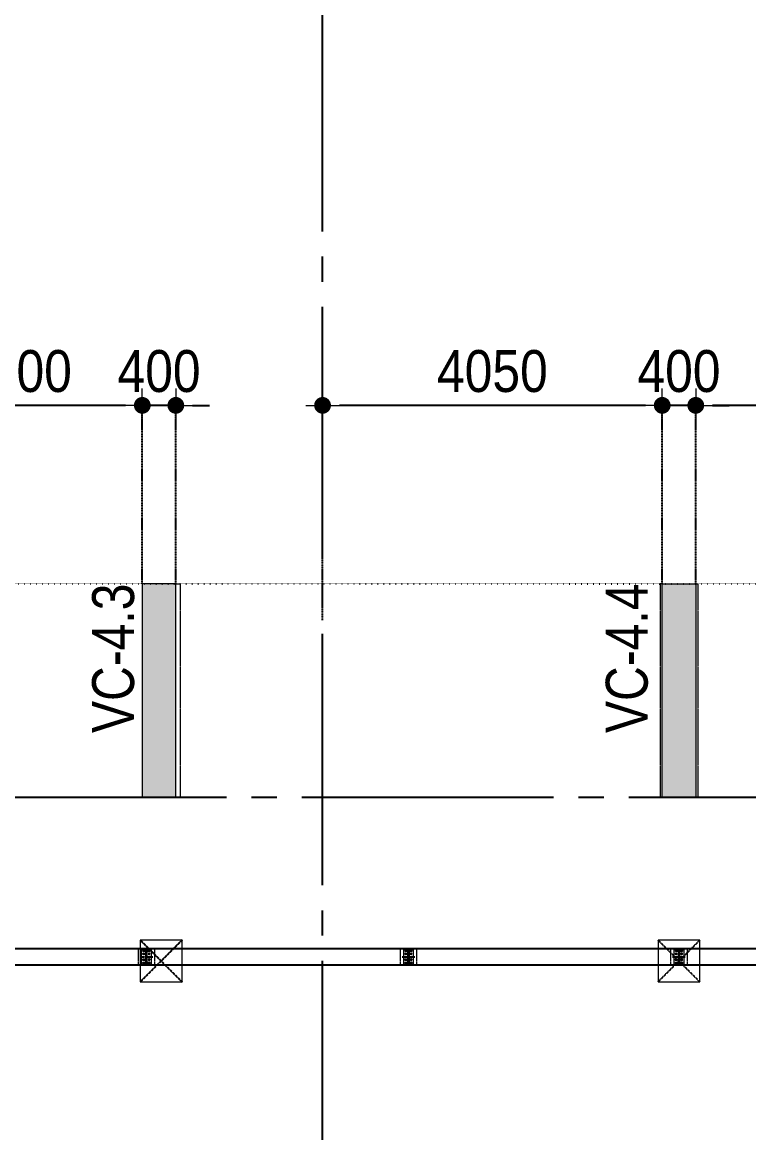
# Model space of a CAD drawing. Header units: millimetres. Extents: x -3973692 to -2843767, y 592734 to 838475.
# Drawn here: x -3490927 to -3482263, y 605982 to 619230 of the extents above; entities that cross this region are included whole.
import ezdxf
from ezdxf.enums import TextEntityAlignment as Align

# ---------------------------------------------------------------- set-up
doc = ezdxf.new("R2010")
doc.units = ezdxf.units.MM
doc.header["$MEASUREMENT"] = 0
doc.header["$PDMODE"] = 3
doc.header["$PDSIZE"] = -20
for name, pattern in [('CHG_XX_Cot_Tang 1$0$CENTER', [20.2, 12.7, -2.5, 2.5, -2.5]), ('CHG_XX_Cot_Tang 1$0$CENTER2', [28.575, 19.05, -3.175, 3.175, -3.175]), ('CHG_XX_Cot_Tang 1$0$MB_Luoi truc$0$HTT Hidden 21', [3, 2, -1]), ('CHG_XX_Luoi truc$0$MB_Luoi truc$0$Center101', [13, 10, -1, 1, -1]), ('DIVIDE2', [15.875, 6.35, -3.175, 0, -3.175, 0, -3.175]), ('DOT2', [0.125, 0, -0.125]), ('HIDDEN5', [2.8375, 1.25, -1.5875])]:
    doc.linetypes.add(name, pattern=pattern)
doc.layers.get('0').update_dxf_attribs({"lineweight": 9})
doc.layers.get('Defpoints').update_dxf_attribs({"color": 10, "lineweight": 0})
for name, color, linetype, lineweight in [("'S_General_Dim_1", 1, 'Continuous', 18), ("'S_General_Divide_3 Intermediate", 3, 'DIVIDE2', 40), ("CHG_XX_Cot_Tang 1$0$'S_Steel_Cont_2 Normal", 2, 'Continuous', 25), ("CHG_XX_Cot_Tang 1$0$'S_Steel_Cont_2 Normal_Plate", 150, 'Continuous', 15), ('CHG_XX_Cot_Tang 1$0$Cot thep', 51, 'Continuous', 15), ('CHG_XX_Cot_Tang 1$0$Net thay Tuong', 3, 'Continuous', 20), ('CHG_XX_Cot_Tang 1$0$NS-Pier', 150, 'Continuous', 9), ('CHG_XX_Cot_Tang 1$0$NS-Pier @ 1', 150, 'Continuous', 9), ('CHG_XX_Cot_Tang 1$0$NS-Pier @ 100', 150, 'Continuous', 9), ('CHG_XX_Cot_Tang 1$0$NS-Pier @ 150 VP1', 150, 'Continuous', 9), ('CHG_XX_Cot_Tang 1$0$NS-Pier @ 150 VP2', 150, 'Continuous', 9), ('CHG_XX_Cot_Tang 1$0$NS-Pier @ 150 VP3', 150, 'Continuous', 9), ('CHG_XX_Cot_Tang 1$0$NS-Pier @ 150 VP4', 150, 'Continuous', 9), ('CHG_XX_Cot_Tang 1$0$NS-Pier @ 150 VP5', 150, 'Continuous', 9), ('CHG_XX_Cot_Tang 1$0$NS-Pier @ 150 VP6', 150, 'Continuous', 9), ('CHG_XX_Cot_Tang 1$0$NS-Pier @ 150 VP7', 150, 'Continuous', 9), ('CHG_XX_Cot_Tang 1$0$NS-Pier @ 150 VP8', 150, 'Continuous', 9), ('CHG_XX_Cot_Tang 1$0$NS-Pier @ 150 VP9', 150, 'Continuous', 9), ('CHG_XX_Cot_Tang 1$0$NS-Pier @ 150 VPModel', 150, 'Continuous', 9), ('CHG_XX_Cot_Tang 1$0$NS-Pier @ 200 VP11', 150, 'Continuous', 9), ('CHG_XX_Cot_Tang 1$0$NS-Pier @ 200 VP12', 150, 'Continuous', 9), ('CHG_XX_Cot_Tang 1$0$NS-Pier @ 200 VP13', 150, 'Continuous', 9), ('CHG_XX_Cot_Tang 1$0$NS-Pier @ 200 VP14', 150, 'Continuous', 9), ('CHG_XX_Cot_Tang 1$0$NS-Pier @ 200 VP15', 150, 'Continuous', 9), ('CHG_XX_Cot_Tang 1$0$NS-Pier @ 200 VP16', 150, 'Continuous', 9), ('CHG_XX_Cot_Tang 1$0$NS-Pier @ 200 VP17', 150, 'Continuous', 9), ('CHG_XX_Cot_Tang 1$0$NS-Pier @ 200 VP18', 150, 'Continuous', 9), ('CHG_XX_Cot_Tang 1$0$NS-Pier @ 200 VP19', 150, 'Continuous', 9), ('CHG_XX_Cot_Tang 1$0$NS-Pier @ 200 VP21', 150, 'Continuous', 9), ('CHG_XX_Cot_Tang 1$0$NS-Pier @ 200 VP22', 150, 'Continuous', 9), ('CHG_XX_Cot_Tang 1$0$NS-Pier @ 200 VP23', 150, 'Continuous', 9), ('CHG_XX_Cot_Tang 1$0$NS-Pier @ 200 VP24', 150, 'Continuous', 9), ('CHG_XX_Cot_Tang 1$0$NS-Pier @ 200 VP25', 150, 'Continuous', 9), ('CHG_XX_Cot_Tang 1$0$NS-Pier @ 200 VP26', 150, 'Continuous', 9), ('CHG_XX_Cot_Tang 1$0$NS-Pier @ 200 VP27', 150, 'Continuous', 9), ('CHG_XX_Cot_Tang 1$0$NS-Pier @ 200 VP28', 150, 'Continuous', 9), ('CHG_XX_Cot_Tang 1$0$NS-Pier @ 200 VP30', 150, 'Continuous', 9), ('CHG_XX_Cot_Tang 1$0$NS-Pier @ 200 VP31', 150, 'Continuous', 9), ('CHG_XX_Cot_Tang 1$0$NS-Pier @ 200 VP32', 150, 'Continuous', 9), ('CHG_XX_Cot_Tang 1$0$NS-Pier @ 200 VP33', 150, 'Continuous', 9), ('CHG_XX_Cot_Tang 1$0$NS-Pier @ 200 VP34', 150, 'Continuous', 9), ('CHG_XX_Cot_Tang 1$0$NS-Pier @ 200 VP35', 150, 'Continuous', 9), ('CHG_XX_Cot_Tang 1$0$NS-Pier @ 200 VP36', 150, 'Continuous', 9), ('CHG_XX_Cot_Tang 1$0$NS-Pier @ 200 VP37', 150, 'Continuous', 9), ('CHG_XX_Cot_Tang 1$0$NS-Pier @ 200 VPModel', 150, 'Continuous', 9), ('CHG_XX_Cot_Tang 1$0$NS-Pier @ 350 VP10', 150, 'Continuous', 9), ('CHG_XX_Cot_Tang 1$0$NS-Pier @ 350 VP20', 150, 'Continuous', 9), ('CHG_XX_Cot_Tang 1$0$NS-Pier @ 350 VP29', 150, 'Continuous', 9), ('CHG_XX_Cot_Tang 1$0$NS-Pier @ 350 VPModel', 150, 'Continuous', 9), ('TEXT', 7, 'Continuous', 15)]:
    doc.layers.add(name, color=color, linetype=linetype, lineweight=lineweight)
for name, color, linetype in [("CHG_XX_Cot_Tang 1$0$'S_Concrete_Center_1", 8, 'CHG_XX_Cot_Tang 1$0$CENTER2'), ("CHG_XX_Cot_Tang 1$0$'S_Steel_ Bold", 8, 'Continuous'), ('CHG_XX_Cot_Tang 1$0$cot 500 dung +850', 1, 'Continuous'), ('CHG_XX_Cot_Tang 1$0$Vach VH3', 3, 'Continuous'), ('CHG_XX_Luoi truc$0$Grid', 34, 'Continuous'), ('CHG_XX_Luoi truc$0$Grid Line', 251, 'CHG_XX_Luoi truc$0$MB_Luoi truc$0$Center101'), ('dim', 1, 'Continuous')]:
    doc.layers.add(name, color=color, linetype=linetype)
doc.styles.add('arial', font='arial.ttf', dxfattribs={"width": 0.85})
doc.styles.add('CHG_XX_Luoi truc$0$MB_Luoi truc$0$Grid A-F$0$VNI-HelveCB', font='')
doc.styles.add('TTP-HelCon', font='')
doc.styles.get('CHG_XX_Luoi truc$0$MB_Luoi truc$0$Grid A-F$0$VNI-HelveCB').set_extended_font_data('VNI-Helve-Condense', bold=True)
doc.styles.get('TTP-HelCon').set_extended_font_data('VNI-Helve-Condense')
doc.dimstyles.new('200', dxfattribs={"dimscale": 200, "dimtxt": 2.5, "dimasz": 1, "dimexe": 0, "dimexo": 0, "dimgap": 0.75, "dimtad": 1, "dimdec": 0, "dimrnd": 10, "dimzin": 9, "dimdsep": 46, "dimtxsty": 'arial', "dimblk1": 'DIMDOT', "dimblk2": 'DIMDOT', "dimsah": 1, "dimcen": 2, "dimdle": 3, "dimclre": 8, "dimclrt": 2, "dimadec": 0, "dimazin": 0, "dimtfac": 1, "dimtdec": 0, "dimtix": 1, "dimtmove": 2, "dimatfit": 3, "dimldrblk": 'DIMPIJL', "dimfxl": 1, "dimtvp": 1.8, "dimtolj": 1, "dimtzin": 0, "dimarcsym": 0})

# ---------------------------------------------------------------- blocks, each defined once
blk = doc.blocks.new('*U3260')
at = {"layer": 'CHG_XX_Cot_Tang 1$0$NS-Pier @ 1'}
h = blk.add_hatch(color=256, dxfattribs=at)
h.dxf.hatch_style = 1
h.paths.add_polyline_path([(400, 0), (0, 0), (0, -2550), (400, -2550)])
at = {"layer": 'CHG_XX_Cot_Tang 1$0$NS-Pier @ 100'}
h = blk.add_hatch(color=256, dxfattribs=at)
h.dxf.hatch_style = 1
h.paths.add_polyline_path([(400, 0), (0, 0), (0, -2550), (400, -2550)])
at = {"layer": 'CHG_XX_Cot_Tang 1$0$NS-Pier @ 150 VP1'}
h = blk.add_hatch(color=256, dxfattribs=at)
h.dxf.hatch_style = 1
h.paths.add_polyline_path([(400, 0), (0, 0), (0, -2550), (400, -2550)])
at = {"layer": 'CHG_XX_Cot_Tang 1$0$NS-Pier @ 150 VP2'}
h = blk.add_hatch(color=256, dxfattribs=at)
h.dxf.hatch_style = 1
h.paths.add_polyline_path([(400, 0), (0, 0), (0, -2550), (400, -2550)])
at = {"layer": 'CHG_XX_Cot_Tang 1$0$NS-Pier @ 150 VP3'}
h = blk.add_hatch(color=256, dxfattribs=at)
h.dxf.hatch_style = 1
h.paths.add_polyline_path([(400, 0), (0, 0), (0, -2550), (400, -2550)])
at = {"layer": 'CHG_XX_Cot_Tang 1$0$NS-Pier @ 150 VP4'}
h = blk.add_hatch(color=256, dxfattribs=at)
h.dxf.hatch_style = 1
h.paths.add_polyline_path([(400, 0), (0, 0), (0, -2550), (400, -2550)])
at = {"layer": 'CHG_XX_Cot_Tang 1$0$NS-Pier @ 150 VP5'}
h = blk.add_hatch(color=256, dxfattribs=at)
h.dxf.hatch_style = 1
h.paths.add_polyline_path([(400, 0), (0, 0), (0, -2550), (400, -2550)])
at = {"layer": 'CHG_XX_Cot_Tang 1$0$NS-Pier @ 150 VP6'}
h = blk.add_hatch(color=256, dxfattribs=at)
h.dxf.hatch_style = 1
h.paths.add_polyline_path([(400, 0), (0, 0), (0, -2550), (400, -2550)])
at = {"layer": 'CHG_XX_Cot_Tang 1$0$NS-Pier @ 150 VP7'}
h = blk.add_hatch(color=256, dxfattribs=at)
h.dxf.hatch_style = 1
h.paths.add_polyline_path([(400, 0), (0, 0), (0, -2550), (400, -2550)])
at = {"layer": 'CHG_XX_Cot_Tang 1$0$NS-Pier @ 150 VP8'}
h = blk.add_hatch(color=256, dxfattribs=at)
h.dxf.hatch_style = 1
h.paths.add_polyline_path([(400, 0), (0, 0), (0, -2550), (400, -2550)])
at = {"layer": 'CHG_XX_Cot_Tang 1$0$NS-Pier @ 150 VP9'}
h = blk.add_hatch(color=256, dxfattribs=at)
h.dxf.hatch_style = 1
h.paths.add_polyline_path([(400, 0), (0, 0), (0, -2550), (400, -2550)])
at = {"layer": 'CHG_XX_Cot_Tang 1$0$NS-Pier @ 150 VPModel'}
h = blk.add_hatch(color=256, dxfattribs=at)
h.dxf.hatch_style = 1
h.paths.add_polyline_path([(400, 0), (0, 0), (0, -2550), (400, -2550)])
at = {"layer": 'CHG_XX_Cot_Tang 1$0$NS-Pier @ 200 VP11'}
h = blk.add_hatch(color=256, dxfattribs=at)
h.dxf.hatch_style = 1
h.paths.add_polyline_path([(400, 0), (0, 0), (0, -2550), (400, -2550)])
at = {"layer": 'CHG_XX_Cot_Tang 1$0$NS-Pier @ 200 VP12'}
h = blk.add_hatch(color=256, dxfattribs=at)
h.dxf.hatch_style = 1
h.paths.add_polyline_path([(400, 0), (0, 0), (0, -2550), (400, -2550)])
at = {"layer": 'CHG_XX_Cot_Tang 1$0$NS-Pier @ 200 VP13'}
h = blk.add_hatch(color=256, dxfattribs=at)
h.dxf.hatch_style = 1
h.paths.add_polyline_path([(400, 0), (0, 0), (0, -2550), (400, -2550)])
at = {"layer": 'CHG_XX_Cot_Tang 1$0$NS-Pier @ 200 VP14'}
h = blk.add_hatch(color=256, dxfattribs=at)
h.dxf.hatch_style = 1
h.paths.add_polyline_path([(400, 0), (0, 0), (0, -2550), (400, -2550)])
at = {"layer": 'CHG_XX_Cot_Tang 1$0$NS-Pier @ 200 VP15'}
h = blk.add_hatch(color=256, dxfattribs=at)
h.dxf.hatch_style = 1
h.paths.add_polyline_path([(400, 0), (0, 0), (0, -2550), (400, -2550)])
at = {"layer": 'CHG_XX_Cot_Tang 1$0$NS-Pier @ 200 VP16'}
h = blk.add_hatch(color=256, dxfattribs=at)
h.dxf.hatch_style = 1
h.paths.add_polyline_path([(400, 0), (0, 0), (0, -2550), (400, -2550)])
at = {"layer": 'CHG_XX_Cot_Tang 1$0$NS-Pier @ 200 VP17'}
h = blk.add_hatch(color=256, dxfattribs=at)
h.dxf.hatch_style = 1
h.paths.add_polyline_path([(400, 0), (0, 0), (0, -2550), (400, -2550)])
at = {"layer": 'CHG_XX_Cot_Tang 1$0$NS-Pier @ 200 VP18'}
h = blk.add_hatch(color=256, dxfattribs=at)
h.dxf.hatch_style = 1
h.paths.add_polyline_path([(400, 0), (0, 0), (0, -2550), (400, -2550)])
at = {"layer": 'CHG_XX_Cot_Tang 1$0$NS-Pier @ 200 VP19'}
h = blk.add_hatch(color=256, dxfattribs=at)
h.dxf.hatch_style = 1
h.paths.add_polyline_path([(400, 0), (0, 0), (0, -2550), (400, -2550)])
at = {"layer": 'CHG_XX_Cot_Tang 1$0$NS-Pier @ 200 VP21'}
h = blk.add_hatch(color=256, dxfattribs=at)
h.dxf.hatch_style = 1
h.paths.add_polyline_path([(400, 0), (0, 0), (0, -2550), (400, -2550)])
at = {"layer": 'CHG_XX_Cot_Tang 1$0$NS-Pier @ 200 VP22'}
h = blk.add_hatch(color=256, dxfattribs=at)
h.dxf.hatch_style = 1
h.paths.add_polyline_path([(400, 0), (0, 0), (0, -2550), (400, -2550)])
at = {"layer": 'CHG_XX_Cot_Tang 1$0$NS-Pier @ 200 VP23'}
h = blk.add_hatch(color=256, dxfattribs=at)
h.dxf.hatch_style = 1
h.paths.add_polyline_path([(400, 0), (0, 0), (0, -2550), (400, -2550)])
at = {"layer": 'CHG_XX_Cot_Tang 1$0$NS-Pier @ 200 VP24'}
h = blk.add_hatch(color=256, dxfattribs=at)
h.dxf.hatch_style = 1
h.paths.add_polyline_path([(400, 0), (0, 0), (0, -2550), (400, -2550)])
at = {"layer": 'CHG_XX_Cot_Tang 1$0$NS-Pier @ 200 VP25'}
h = blk.add_hatch(color=256, dxfattribs=at)
h.dxf.hatch_style = 1
h.paths.add_polyline_path([(400, 0), (0, 0), (0, -2550), (400, -2550)])
at = {"layer": 'CHG_XX_Cot_Tang 1$0$NS-Pier @ 200 VP26'}
h = blk.add_hatch(color=256, dxfattribs=at)
h.dxf.hatch_style = 1
h.paths.add_polyline_path([(400, 0), (0, 0), (0, -2550), (400, -2550)])
at = {"layer": 'CHG_XX_Cot_Tang 1$0$NS-Pier @ 200 VP27'}
h = blk.add_hatch(color=256, dxfattribs=at)
h.dxf.hatch_style = 1
h.paths.add_polyline_path([(400, 0), (0, 0), (0, -2550), (400, -2550)])
at = {"layer": 'CHG_XX_Cot_Tang 1$0$NS-Pier @ 200 VP28'}
h = blk.add_hatch(color=256, dxfattribs=at)
h.dxf.hatch_style = 1
h.paths.add_polyline_path([(400, 0), (0, 0), (0, -2550), (400, -2550)])
at = {"layer": 'CHG_XX_Cot_Tang 1$0$NS-Pier @ 200 VP30'}
h = blk.add_hatch(color=256, dxfattribs=at)
h.dxf.hatch_style = 1
h.paths.add_polyline_path([(400, 0), (0, 0), (0, -2550), (400, -2550)])
at = {"layer": 'CHG_XX_Cot_Tang 1$0$NS-Pier @ 200 VP31'}
h = blk.add_hatch(color=256, dxfattribs=at)
h.dxf.hatch_style = 1
h.paths.add_polyline_path([(400, 0), (0, 0), (0, -2550), (400, -2550)])
at = {"layer": 'CHG_XX_Cot_Tang 1$0$NS-Pier @ 200 VP32'}
h = blk.add_hatch(color=256, dxfattribs=at)
h.dxf.hatch_style = 1
h.paths.add_polyline_path([(400, 0), (0, 0), (0, -2550), (400, -2550)])
at = {"layer": 'CHG_XX_Cot_Tang 1$0$NS-Pier @ 200 VP33'}
h = blk.add_hatch(color=256, dxfattribs=at)
h.dxf.hatch_style = 1
h.paths.add_polyline_path([(400, 0), (0, 0), (0, -2550), (400, -2550)])
at = {"layer": 'CHG_XX_Cot_Tang 1$0$NS-Pier @ 200 VP34'}
h = blk.add_hatch(color=256, dxfattribs=at)
h.dxf.hatch_style = 1
h.paths.add_polyline_path([(400, 0), (0, 0), (0, -2550), (400, -2550)])
at = {"layer": 'CHG_XX_Cot_Tang 1$0$NS-Pier @ 200 VP35'}
h = blk.add_hatch(color=256, dxfattribs=at)
h.dxf.hatch_style = 1
h.paths.add_polyline_path([(400, 0), (0, 0), (0, -2550), (400, -2550)])
at = {"layer": 'CHG_XX_Cot_Tang 1$0$NS-Pier @ 200 VP36'}
h = blk.add_hatch(color=256, dxfattribs=at)
h.dxf.hatch_style = 1
h.paths.add_polyline_path([(400, 0), (0, 0), (0, -2550), (400, -2550)])
at = {"layer": 'CHG_XX_Cot_Tang 1$0$NS-Pier @ 200 VP37'}
h = blk.add_hatch(color=256, dxfattribs=at)
h.dxf.hatch_style = 1
h.paths.add_polyline_path([(400, 0), (0, 0), (0, -2550), (400, -2550)])
at = {"layer": 'CHG_XX_Cot_Tang 1$0$NS-Pier @ 200 VPModel'}
h = blk.add_hatch(color=256, dxfattribs=at)
h.dxf.hatch_style = 1
h.paths.add_polyline_path([(400, 0), (0, 0), (0, -2550), (400, -2550)])
at = {"layer": 'CHG_XX_Cot_Tang 1$0$NS-Pier @ 350 VP10'}
h = blk.add_hatch(color=256, dxfattribs=at)
h.dxf.hatch_style = 1
h.paths.add_polyline_path([(400, 0), (0, 0), (0, -2550), (400, -2550)])
at = {"layer": 'CHG_XX_Cot_Tang 1$0$NS-Pier @ 350 VP20'}
h = blk.add_hatch(color=256, dxfattribs=at)
h.dxf.hatch_style = 1
h.paths.add_polyline_path([(400, 0), (0, 0), (0, -2550), (400, -2550)])
at = {"layer": 'CHG_XX_Cot_Tang 1$0$NS-Pier @ 350 VP29'}
h = blk.add_hatch(color=256, dxfattribs=at)
h.dxf.hatch_style = 1
h.paths.add_polyline_path([(400, 0), (0, 0), (0, -2550), (400, -2550)])
at = {"layer": 'CHG_XX_Cot_Tang 1$0$NS-Pier @ 350 VPModel'}
h = blk.add_hatch(color=256, dxfattribs=at)
h.dxf.hatch_style = 1
h.paths.add_polyline_path([(400, 0), (0, 0), (0, -2550), (400, -2550)])
blk = doc.blocks.new('CHG_XX_Cot_Tang 1$0$Block A_C450x2250')
at = {"layer": 'CHG_XX_Cot_Tang 1$0$NS-Pier', "color": 9, "linetype": 'CHG_XX_Cot_Tang 1$0$MB_Luoi truc$0$HTT Hidden 21'}
blk.add_lwpolyline([(0, 0), (-50, 0), (-50, -2550), (0, -2550)], dxfattribs=at)
at = {"layer": 'CHG_XX_Cot_Tang 1$0$NS-Pier'}
blk.add_lwpolyline([(400, -2550), (0, -2550), (0, 0), (400, 0)], close=True, dxfattribs=at)
blk.add_blockref('*U3260', (0, 0), dxfattribs=at)
blk = doc.blocks.new('CHG_XX_Cot_Tang 1$0$500x500')
at = {"color": 1, "linetype": 'CHG_XX_Cot_Tang 1$0$MB_Luoi truc$0$HTT Hidden 21'}
for p, q in [((250, 250), (-250, -250)), ((-250, 250), (250, -250))]:
    blk.add_line(p, q, dxfattribs=at)
at = {"layer": 'CHG_XX_Cot_Tang 1$0$NS-Pier', "color": 1}
blk.add_lwpolyline([(250, -250), (250, 250), (-250, 250), (-250, -250)], close=True, dxfattribs=at)
blk = doc.blocks.new('*U3261')
at = {"layer": 'CHG_XX_Cot_Tang 1$0$NS-Pier @ 1'}
h = blk.add_hatch(color=256, dxfattribs=at)
h.dxf.hatch_style = 1
h.paths.add_polyline_path([(200, 0), (-200, 0), (-200, -2550), (200, -2550)])
at = {"layer": 'CHG_XX_Cot_Tang 1$0$NS-Pier @ 100'}
h = blk.add_hatch(color=256, dxfattribs=at)
h.dxf.hatch_style = 1
h.paths.add_polyline_path([(200, 0), (-200, 0), (-200, -2550), (200, -2550)])
at = {"layer": 'CHG_XX_Cot_Tang 1$0$NS-Pier @ 150 VP1'}
h = blk.add_hatch(color=256, dxfattribs=at)
h.dxf.hatch_style = 1
h.paths.add_polyline_path([(200, 0), (-200, 0), (-200, -2550), (200, -2550)])
at = {"layer": 'CHG_XX_Cot_Tang 1$0$NS-Pier @ 150 VP2'}
h = blk.add_hatch(color=256, dxfattribs=at)
h.dxf.hatch_style = 1
h.paths.add_polyline_path([(200, 0), (-200, 0), (-200, -2550), (200, -2550)])
at = {"layer": 'CHG_XX_Cot_Tang 1$0$NS-Pier @ 150 VP3'}
h = blk.add_hatch(color=256, dxfattribs=at)
h.dxf.hatch_style = 1
h.paths.add_polyline_path([(200, 0), (-200, 0), (-200, -2550), (200, -2550)])
at = {"layer": 'CHG_XX_Cot_Tang 1$0$NS-Pier @ 150 VP4'}
h = blk.add_hatch(color=256, dxfattribs=at)
h.dxf.hatch_style = 1
h.paths.add_polyline_path([(200, 0), (-200, 0), (-200, -2550), (200, -2550)])
at = {"layer": 'CHG_XX_Cot_Tang 1$0$NS-Pier @ 150 VP5'}
h = blk.add_hatch(color=256, dxfattribs=at)
h.dxf.hatch_style = 1
h.paths.add_polyline_path([(200, 0), (-200, 0), (-200, -2550), (200, -2550)])
at = {"layer": 'CHG_XX_Cot_Tang 1$0$NS-Pier @ 150 VP6'}
h = blk.add_hatch(color=256, dxfattribs=at)
h.dxf.hatch_style = 1
h.paths.add_polyline_path([(200, 0), (-200, 0), (-200, -2550), (200, -2550)])
at = {"layer": 'CHG_XX_Cot_Tang 1$0$NS-Pier @ 150 VP7'}
h = blk.add_hatch(color=256, dxfattribs=at)
h.dxf.hatch_style = 1
h.paths.add_polyline_path([(200, 0), (-200, 0), (-200, -2550), (200, -2550)])
at = {"layer": 'CHG_XX_Cot_Tang 1$0$NS-Pier @ 150 VP8'}
h = blk.add_hatch(color=256, dxfattribs=at)
h.dxf.hatch_style = 1
h.paths.add_polyline_path([(200, 0), (-200, 0), (-200, -2550), (200, -2550)])
at = {"layer": 'CHG_XX_Cot_Tang 1$0$NS-Pier @ 150 VP9'}
h = blk.add_hatch(color=256, dxfattribs=at)
h.dxf.hatch_style = 1
h.paths.add_polyline_path([(200, 0), (-200, 0), (-200, -2550), (200, -2550)])
at = {"layer": 'CHG_XX_Cot_Tang 1$0$NS-Pier @ 150 VPModel'}
h = blk.add_hatch(color=256, dxfattribs=at)
h.dxf.hatch_style = 1
h.paths.add_polyline_path([(200, 0), (-200, 0), (-200, -2550), (200, -2550)])
at = {"layer": 'CHG_XX_Cot_Tang 1$0$NS-Pier @ 200 VP11'}
h = blk.add_hatch(color=256, dxfattribs=at)
h.dxf.hatch_style = 1
h.paths.add_polyline_path([(200, 0), (-200, 0), (-200, -2550), (200, -2550)])
at = {"layer": 'CHG_XX_Cot_Tang 1$0$NS-Pier @ 200 VP12'}
h = blk.add_hatch(color=256, dxfattribs=at)
h.dxf.hatch_style = 1
h.paths.add_polyline_path([(200, 0), (-200, 0), (-200, -2550), (200, -2550)])
at = {"layer": 'CHG_XX_Cot_Tang 1$0$NS-Pier @ 200 VP13'}
h = blk.add_hatch(color=256, dxfattribs=at)
h.dxf.hatch_style = 1
h.paths.add_polyline_path([(200, 0), (-200, 0), (-200, -2550), (200, -2550)])
at = {"layer": 'CHG_XX_Cot_Tang 1$0$NS-Pier @ 200 VP14'}
h = blk.add_hatch(color=256, dxfattribs=at)
h.dxf.hatch_style = 1
h.paths.add_polyline_path([(200, 0), (-200, 0), (-200, -2550), (200, -2550)])
at = {"layer": 'CHG_XX_Cot_Tang 1$0$NS-Pier @ 200 VP15'}
h = blk.add_hatch(color=256, dxfattribs=at)
h.dxf.hatch_style = 1
h.paths.add_polyline_path([(200, 0), (-200, 0), (-200, -2550), (200, -2550)])
at = {"layer": 'CHG_XX_Cot_Tang 1$0$NS-Pier @ 200 VP16'}
h = blk.add_hatch(color=256, dxfattribs=at)
h.dxf.hatch_style = 1
h.paths.add_polyline_path([(200, 0), (-200, 0), (-200, -2550), (200, -2550)])
at = {"layer": 'CHG_XX_Cot_Tang 1$0$NS-Pier @ 200 VP17'}
h = blk.add_hatch(color=256, dxfattribs=at)
h.dxf.hatch_style = 1
h.paths.add_polyline_path([(200, 0), (-200, 0), (-200, -2550), (200, -2550)])
at = {"layer": 'CHG_XX_Cot_Tang 1$0$NS-Pier @ 200 VP18'}
h = blk.add_hatch(color=256, dxfattribs=at)
h.dxf.hatch_style = 1
h.paths.add_polyline_path([(200, 0), (-200, 0), (-200, -2550), (200, -2550)])
at = {"layer": 'CHG_XX_Cot_Tang 1$0$NS-Pier @ 200 VP19'}
h = blk.add_hatch(color=256, dxfattribs=at)
h.dxf.hatch_style = 1
h.paths.add_polyline_path([(200, 0), (-200, 0), (-200, -2550), (200, -2550)])
at = {"layer": 'CHG_XX_Cot_Tang 1$0$NS-Pier @ 200 VP21'}
h = blk.add_hatch(color=256, dxfattribs=at)
h.dxf.hatch_style = 1
h.paths.add_polyline_path([(200, 0), (-200, 0), (-200, -2550), (200, -2550)])
at = {"layer": 'CHG_XX_Cot_Tang 1$0$NS-Pier @ 200 VP22'}
h = blk.add_hatch(color=256, dxfattribs=at)
h.dxf.hatch_style = 1
h.paths.add_polyline_path([(200, 0), (-200, 0), (-200, -2550), (200, -2550)])
at = {"layer": 'CHG_XX_Cot_Tang 1$0$NS-Pier @ 200 VP23'}
h = blk.add_hatch(color=256, dxfattribs=at)
h.dxf.hatch_style = 1
h.paths.add_polyline_path([(200, 0), (-200, 0), (-200, -2550), (200, -2550)])
at = {"layer": 'CHG_XX_Cot_Tang 1$0$NS-Pier @ 200 VP24'}
h = blk.add_hatch(color=256, dxfattribs=at)
h.dxf.hatch_style = 1
h.paths.add_polyline_path([(200, 0), (-200, 0), (-200, -2550), (200, -2550)])
at = {"layer": 'CHG_XX_Cot_Tang 1$0$NS-Pier @ 200 VP25'}
h = blk.add_hatch(color=256, dxfattribs=at)
h.dxf.hatch_style = 1
h.paths.add_polyline_path([(200, 0), (-200, 0), (-200, -2550), (200, -2550)])
at = {"layer": 'CHG_XX_Cot_Tang 1$0$NS-Pier @ 200 VP26'}
h = blk.add_hatch(color=256, dxfattribs=at)
h.dxf.hatch_style = 1
h.paths.add_polyline_path([(200, 0), (-200, 0), (-200, -2550), (200, -2550)])
at = {"layer": 'CHG_XX_Cot_Tang 1$0$NS-Pier @ 200 VP27'}
h = blk.add_hatch(color=256, dxfattribs=at)
h.dxf.hatch_style = 1
h.paths.add_polyline_path([(200, 0), (-200, 0), (-200, -2550), (200, -2550)])
at = {"layer": 'CHG_XX_Cot_Tang 1$0$NS-Pier @ 200 VP28'}
h = blk.add_hatch(color=256, dxfattribs=at)
h.dxf.hatch_style = 1
h.paths.add_polyline_path([(200, 0), (-200, 0), (-200, -2550), (200, -2550)])
at = {"layer": 'CHG_XX_Cot_Tang 1$0$NS-Pier @ 200 VP30'}
h = blk.add_hatch(color=256, dxfattribs=at)
h.dxf.hatch_style = 1
h.paths.add_polyline_path([(200, 0), (-200, 0), (-200, -2550), (200, -2550)])
at = {"layer": 'CHG_XX_Cot_Tang 1$0$NS-Pier @ 200 VP31'}
h = blk.add_hatch(color=256, dxfattribs=at)
h.dxf.hatch_style = 1
h.paths.add_polyline_path([(200, 0), (-200, 0), (-200, -2550), (200, -2550)])
at = {"layer": 'CHG_XX_Cot_Tang 1$0$NS-Pier @ 200 VP32'}
h = blk.add_hatch(color=256, dxfattribs=at)
h.dxf.hatch_style = 1
h.paths.add_polyline_path([(200, 0), (-200, 0), (-200, -2550), (200, -2550)])
at = {"layer": 'CHG_XX_Cot_Tang 1$0$NS-Pier @ 200 VP33'}
h = blk.add_hatch(color=256, dxfattribs=at)
h.dxf.hatch_style = 1
h.paths.add_polyline_path([(200, 0), (-200, 0), (-200, -2550), (200, -2550)])
at = {"layer": 'CHG_XX_Cot_Tang 1$0$NS-Pier @ 200 VP34'}
h = blk.add_hatch(color=256, dxfattribs=at)
h.dxf.hatch_style = 1
h.paths.add_polyline_path([(200, 0), (-200, 0), (-200, -2550), (200, -2550)])
at = {"layer": 'CHG_XX_Cot_Tang 1$0$NS-Pier @ 200 VP35'}
h = blk.add_hatch(color=256, dxfattribs=at)
h.dxf.hatch_style = 1
h.paths.add_polyline_path([(200, 0), (-200, 0), (-200, -2550), (200, -2550)])
at = {"layer": 'CHG_XX_Cot_Tang 1$0$NS-Pier @ 200 VP36'}
h = blk.add_hatch(color=256, dxfattribs=at)
h.dxf.hatch_style = 1
h.paths.add_polyline_path([(200, 0), (-200, 0), (-200, -2550), (200, -2550)])
at = {"layer": 'CHG_XX_Cot_Tang 1$0$NS-Pier @ 200 VP37'}
h = blk.add_hatch(color=256, dxfattribs=at)
h.dxf.hatch_style = 1
h.paths.add_polyline_path([(200, 0), (-200, 0), (-200, -2550), (200, -2550)])
at = {"layer": 'CHG_XX_Cot_Tang 1$0$NS-Pier @ 200 VPModel'}
h = blk.add_hatch(color=256, dxfattribs=at)
h.dxf.hatch_style = 1
h.paths.add_polyline_path([(200, 0), (-200, 0), (-200, -2550), (200, -2550)])
at = {"layer": 'CHG_XX_Cot_Tang 1$0$NS-Pier @ 350 VP10'}
h = blk.add_hatch(color=256, dxfattribs=at)
h.dxf.hatch_style = 1
h.paths.add_polyline_path([(200, 0), (-200, 0), (-200, -2550), (200, -2550)])
at = {"layer": 'CHG_XX_Cot_Tang 1$0$NS-Pier @ 350 VP20'}
h = blk.add_hatch(color=256, dxfattribs=at)
h.dxf.hatch_style = 1
h.paths.add_polyline_path([(200, 0), (-200, 0), (-200, -2550), (200, -2550)])
at = {"layer": 'CHG_XX_Cot_Tang 1$0$NS-Pier @ 350 VP29'}
h = blk.add_hatch(color=256, dxfattribs=at)
h.dxf.hatch_style = 1
h.paths.add_polyline_path([(200, 0), (-200, 0), (-200, -2550), (200, -2550)])
at = {"layer": 'CHG_XX_Cot_Tang 1$0$NS-Pier @ 350 VPModel'}
h = blk.add_hatch(color=256, dxfattribs=at)
h.dxf.hatch_style = 1
h.paths.add_polyline_path([(200, 0), (-200, 0), (-200, -2550), (200, -2550)])
blk = doc.blocks.new('CHG_XX_Cot_Tang 1$0$400x2250_cen')
at = {"layer": 'CHG_XX_Cot_Tang 1$0$NS-Pier', "color": 9, "linetype": 'CHG_XX_Cot_Tang 1$0$MB_Luoi truc$0$HTT Hidden 21'}
for points in [[(-200, 0), (-225, 0), (-225, -2550), (-200, -2550)], [(200, 0), (225, 0), (225, -2550), (200, -2550)]]:
    blk.add_lwpolyline(points, dxfattribs=at)
at = {"layer": 'CHG_XX_Cot_Tang 1$0$NS-Pier'}
blk.add_lwpolyline([(200, -2550), (-200, -2550), (-200, 0), (200, 0)], close=True, dxfattribs=at)
blk.add_blockref('*U3261', (0, 0), dxfattribs=at)
blk = doc.blocks.new('*U2973')
at = {"layer": "CHG_XX_Cot_Tang 1$0$'S_Steel_ Bold", "linetype": 'CHG_XX_Cot_Tang 1$0$CENTER', "ltscale": 0.05}
for p, q in [((-13, 0), (13, 0)), ((0, 13), (0, -13))]:
    blk.add_line(p, q, dxfattribs=at)
at = {"layer": "CHG_XX_Cot_Tang 1$0$'S_Steel_ Bold", "color": 1}
blk.add_circle((0, 0), 7, dxfattribs=at)
blk = doc.blocks.new('CHG_XX_Cot_Tang 1$0$A$C42BB3C5E')
at = {"color": 8, "linetype": 'CHG_XX_Cot_Tang 1$0$MB_Luoi truc$0$HTT Hidden 21'}
blk.add_lwpolyline([(-75, -113), (125, -113), (125, 87), (-75, 87)], close=True, dxfattribs=at)
at = {"layer": "CHG_XX_Cot_Tang 1$0$'S_Concrete_Center_1"}
for p, q in [((25, 63), (25, -88)), ((125, -13), (-83, -13))]:
    blk.add_line(p, q, dxfattribs=at)
at = {"layer": "CHG_XX_Cot_Tang 1$0$'S_Steel_Cont_2 Normal"}
blk.add_lwpolyline([(-37, -15, 0.414214), (-43, -21), (-43, -50), (-50, -50), (-50, 25), (-43, 25), (-43, -4, 0.414214), (-37, -10), (87, -10, 0.414214), (93, -4), (93, 25), (100, 25), (100, -50), (93, -50), (93, -21, 0.414214), (87, -15)], format="xyb", close=True, dxfattribs=at)
at = {"layer": "CHG_XX_Cot_Tang 1$0$'S_Steel_Cont_2 Normal_Plate"}
blk.add_lwpolyline([(115, 45), (115, -70), (-65, -70), (-65, 45)], close=True, dxfattribs=at)
at = {"layer": "CHG_XX_Cot_Tang 1$0$'S_Steel_ Bold"}
for p in [(-10, 20), (60, 20)]:
    blk.add_blockref('*U2973', p, dxfattribs=at)
at = {"layer": "CHG_XX_Cot_Tang 1$0$'S_Steel_ Bold", "xscale": -1, "rotation": 180}
for p in [(-10, -45), (60, -45)]:
    blk.add_blockref('*U2973', p, dxfattribs=at)
blk = doc.blocks.new('CHG_XX_Cot_Tang 1$0$net pergola')
at = {"layer": 'CHG_XX_Cot_Tang 1$0$Net thay Tuong', "rotation": 90}
for p in [(24619, -53425), (27744, -53425), (30969, -53425)]:
    blk.add_blockref('CHG_XX_Cot_Tang 1$0$A$C42BB3C5E', p, dxfattribs=at)
blk = doc.blocks.new('*U2846')
at = {"layer": 'CHG_XX_Luoi truc$0$Grid Line'}
blk.add_line((0, 0), (0, 608), dxfattribs=at)
at = {"layer": 'CHG_XX_Luoi truc$0$Grid', "lineweight": -2, "style": 'CHG_XX_Luoi truc$0$MB_Luoi truc$0$Grid A-F$0$VNI-HelveCB'}
for tag, p in [('GRIDSUB', (0, 617)), ('GRID', (0, -9))]:
    blk.add_attdef(tag, text='', height=5, dxfattribs=at).set_placement(p, align=Align.MIDDLE)
blk = doc.blocks.new('*U2843')
at = {"layer": 'CHG_XX_Luoi truc$0$Grid Line'}
blk.add_line((0, 0), (0, 438), dxfattribs=at)
at = {"layer": 'CHG_XX_Luoi truc$0$Grid', "lineweight": -2, "style": 'CHG_XX_Luoi truc$0$MB_Luoi truc$0$Grid A-F$0$VNI-HelveCB'}
for tag, p in [('GRIDSUB', (0, 447)), ('GRID', (0, -9))]:
    blk.add_attdef(tag, text='', height=5, dxfattribs=at).set_placement(p, align=Align.MIDDLE)
blk = doc.blocks.new('CHG_XX_Luoi truc')
at = {"layer": 'CHG_XX_Luoi truc$0$Grid', "xscale": 300, "yscale": 300, "zscale": 300}
blk.add_blockref('*U2846', (61150, -12747), dxfattribs=at)
at = {"layer": 'CHG_XX_Luoi truc$0$Grid', "xscale": 300.0000000000013, "yscale": 300.0000000000013, "zscale": 300.0000000000013, "rotation": 90}
blk.add_blockref('*U2843', (110703, 0), dxfattribs=at)
blk = doc.blocks.new('CHG_XX_Cot_Tang 1')
at = {"layer": 'CHG_XX_Cot_Tang 1$0$Vach VH3'}
for p, q in [((32550, -1800), (101350, -1800)), ((101550, -2000), (32350, -2000))]:
    blk.add_line(p, q, dxfattribs=at)
at = {"layer": 'CHG_XX_Cot_Tang 1$0$cot 500 dung +850'}
for p in [(59225, -1950), (65400, -1950)]:
    blk.add_blockref('CHG_XX_Cot_Tang 1$0$500x500', p, dxfattribs=at)
at = {"layer": 'CHG_XX_Cot_Tang 1$0$Cot thep'}
blk.add_blockref('CHG_XX_Cot_Tang 1$0$net pergola', (34418.2, 51500), dxfattribs=at)
at = {"layer": 'CHG_XX_Cot_Tang 1$0$NS-Pier'}
blk.add_blockref('CHG_XX_Luoi truc', (0, 0), dxfattribs=at)
at = {"layer": 'CHG_XX_Cot_Tang 1$0$NS-Pier', "xscale": -1}
blk.add_blockref('CHG_XX_Cot_Tang 1$0$Block A_C450x2250', (59400, 2550), dxfattribs=at)
at = {"layer": 'CHG_XX_Cot_Tang 1$0$Vach VH3', "color": 8, "linetype": 'CHG_XX_Cot_Tang 1$0$MB_Luoi truc$0$HTT Hidden 21'}
blk.add_blockref('CHG_XX_Cot_Tang 1$0$400x2250_cen', (65400, 2550), dxfattribs=at)
blk = doc.blocks.new('DIMDOT')
for p, q in [((0, -1), (0, 1)), ((1, 0), (-1, 0))]:
    blk.add_line(p, q)
at = {"const_width": 0.5}
blk.add_lwpolyline([(-0.25, 0, 1), (0.25, 0, 1)], format="xyb", close=True, dxfattribs=at)
blk = doc.blocks.new('*D304')
at = {"layer": "'S_General_Dim_1", "color": 8, "linetype": 'HIDDEN5', "lineweight": -2, "transparency": 16777216}
for p, q in [((-3482895, 612531), (-3482895, 614659)), ((-3477095, 612531), (-3477095, 614659))]:
    blk.add_line(p, q, dxfattribs=at)
at = {"layer": "'S_General_Dim_1", "color": 0, "lineweight": -2, "transparency": 16777216}
blk.add_line((-3477295, 614659), (-3482695, 614659), dxfattribs=at)
at = {"layer": 'Defpoints', "color": 0, "transparency": 16777216}
for p in [(-3482895, 614659), (-3482895, 612531), (-3477095, 612531)]:
    blk.add_point(p, dxfattribs=at)
at = {"layer": "'S_General_Dim_1", "color": 0, "lineweight": -2, "transparency": 16777216, "xscale": 200, "yscale": 200, "zscale": 200, "rotation": 180}
blk.add_blockref('DIMDOT', (-3482895, 614659), dxfattribs=at)
at = {"layer": "'S_General_Dim_1", "color": 0, "lineweight": -2, "transparency": 16777216, "xscale": 200, "yscale": 200, "zscale": 200}
blk.add_blockref('DIMDOT', (-3477095, 614659), dxfattribs=at)
at = {"layer": "'S_General_Dim_1", "color": 2, "transparency": 16777216, "insert": (-3479995, 615065), "char_height": 500, "attachment_point": 5, "style": 'arial'}
blk.add_mtext('\\A1;5800', dxfattribs=at)
blk = doc.blocks.new('DIMPIJL')
at = {"linetype": 'ByBlock'}
blk.add_solid([(-2.5, 0.417), (-2.5, -0.417), (0, 0)], dxfattribs=at)
blk = doc.blocks.new('*D305')
at = {"layer": "'S_General_Dim_1", "color": 0, "lineweight": -2, "transparency": 16777216}
for p, q in [((-3483495, 614659), (-3483695, 614659)), ((-3482895, 614659), (-3483295, 614659)), ((-3482695, 614659), (-3482495, 614659))]:
    blk.add_line(p, q, dxfattribs=at)
at = {"layer": "'S_General_Dim_1", "color": 8, "linetype": 'HIDDEN5', "lineweight": -2, "transparency": 16777216}
for p, q in [((-3483295, 612531), (-3483295, 614659)), ((-3482895, 612531), (-3482895, 614659))]:
    blk.add_line(p, q, dxfattribs=at)
at = {"layer": 'Defpoints', "color": 0, "transparency": 16777216}
for p in [(-3483295, 614659), (-3483295, 612531), (-3482895, 612531)]:
    blk.add_point(p, dxfattribs=at)
at = {"layer": "'S_General_Dim_1", "color": 0, "lineweight": -2, "transparency": 16777216, "xscale": 200, "yscale": 200, "zscale": 200}
blk.add_blockref('DIMDOT', (-3483295, 614659), dxfattribs=at)
at = {"layer": "'S_General_Dim_1", "color": 0, "lineweight": -2, "transparency": 16777216, "xscale": 200, "yscale": 200, "zscale": 200, "rotation": 180}
blk.add_blockref('DIMDOT', (-3482895, 614659), dxfattribs=at)
at = {"layer": "'S_General_Dim_1", "color": 2, "transparency": 16777216, "insert": (-3483095, 615065), "char_height": 500, "attachment_point": 5, "style": 'arial'}
blk.add_mtext('\\A1;400', dxfattribs=at)
blk = doc.blocks.new('*D306')
at = {"layer": "'S_General_Dim_1", "color": 8, "linetype": 'HIDDEN5', "lineweight": -2, "transparency": 16777216}
for p, q in [((-3487345, 612098), (-3487345, 614659)), ((-3483295, 612531), (-3483295, 614659))]:
    blk.add_line(p, q, dxfattribs=at)
at = {"layer": "'S_General_Dim_1", "color": 0, "lineweight": -2, "transparency": 16777216}
blk.add_line((-3483495, 614659), (-3487145, 614659), dxfattribs=at)
at = {"layer": 'Defpoints', "color": 0, "transparency": 16777216}
for p in [(-3487345, 614659), (-3483295, 612531), (-3487345, 612098)]:
    blk.add_point(p, dxfattribs=at)
at = {"layer": "'S_General_Dim_1", "color": 0, "lineweight": -2, "transparency": 16777216, "xscale": 200, "yscale": 200, "zscale": 200, "rotation": 180}
blk.add_blockref('DIMDOT', (-3487345, 614659), dxfattribs=at)
at = {"layer": "'S_General_Dim_1", "color": 0, "lineweight": -2, "transparency": 16777216, "xscale": 200, "yscale": 200, "zscale": 200}
blk.add_blockref('DIMDOT', (-3483295, 614659), dxfattribs=at)
at = {"layer": "'S_General_Dim_1", "color": 2, "transparency": 16777216, "insert": (-3485320, 615065), "char_height": 500, "attachment_point": 5, "style": 'arial'}
blk.add_mtext('\\A1;4050', dxfattribs=at)
blk = doc.blocks.new('*D307')
at = {"layer": "'S_General_Dim_1", "color": 0, "lineweight": -2, "transparency": 16777216}
for p, q in [((-3489695, 614659), (-3489895, 614659)), ((-3489095, 614659), (-3489495, 614659)), ((-3488895, 614659), (-3488695, 614659))]:
    blk.add_line(p, q, dxfattribs=at)
at = {"layer": "'S_General_Dim_1", "color": 8, "linetype": 'HIDDEN5', "lineweight": -2, "transparency": 16777216}
for p, q in [((-3489495, 612531), (-3489495, 614659)), ((-3489095, 612531), (-3489095, 614659))]:
    blk.add_line(p, q, dxfattribs=at)
at = {"layer": 'Defpoints', "color": 0, "transparency": 16777216}
for p in [(-3489495, 614659), (-3489495, 612531), (-3489095, 612531)]:
    blk.add_point(p, dxfattribs=at)
at = {"layer": "'S_General_Dim_1", "color": 0, "lineweight": -2, "transparency": 16777216, "xscale": 200, "yscale": 200, "zscale": 200}
blk.add_blockref('DIMDOT', (-3489495, 614659), dxfattribs=at)
at = {"layer": "'S_General_Dim_1", "color": 0, "lineweight": -2, "transparency": 16777216, "xscale": 200, "yscale": 200, "zscale": 200, "rotation": 180}
blk.add_blockref('DIMDOT', (-3489095, 614659), dxfattribs=at)
at = {"layer": "'S_General_Dim_1", "color": 2, "transparency": 16777216, "insert": (-3489295, 615065), "char_height": 500, "attachment_point": 5, "style": 'arial'}
blk.add_mtext('\\A1;400', dxfattribs=at)
blk = doc.blocks.new('*D308')
at = {"layer": "'S_General_Dim_1", "color": 8, "linetype": 'HIDDEN5', "lineweight": -2, "transparency": 16777216}
for p, q in [((-3492495, 612531), (-3492495, 614659)), ((-3489495, 612531), (-3489495, 614659))]:
    blk.add_line(p, q, dxfattribs=at)
at = {"layer": "'S_General_Dim_1", "color": 0, "lineweight": -2, "transparency": 16777216}
blk.add_line((-3489695, 614659), (-3492295, 614659), dxfattribs=at)
at = {"layer": 'Defpoints', "color": 0, "transparency": 16777216}
for p in [(-3492495, 614659), (-3492495, 612531), (-3489495, 612531)]:
    blk.add_point(p, dxfattribs=at)
at = {"layer": "'S_General_Dim_1", "color": 0, "lineweight": -2, "transparency": 16777216, "xscale": 200, "yscale": 200, "zscale": 200, "rotation": 180}
blk.add_blockref('DIMDOT', (-3492495, 614659), dxfattribs=at)
at = {"layer": "'S_General_Dim_1", "color": 0, "lineweight": -2, "transparency": 16777216, "xscale": 200, "yscale": 200, "zscale": 200}
blk.add_blockref('DIMDOT', (-3489495, 614659), dxfattribs=at)
at = {"layer": "'S_General_Dim_1", "color": 2, "transparency": 16777216, "insert": (-3490995, 615065), "char_height": 500, "attachment_point": 5, "style": 'arial'}
blk.add_mtext('\\A1;3000', dxfattribs=at)
blk = doc.blocks.new('c')
at = {"layer": 'TEXT', "color": 3, "style": 'TTP-HelCon'}
for s, p in [('VC-4.3', (-40648, 770)), ('VC-4.4', (-34523, 770))]:
    blk.add_text(s, height=500, rotation=90, dxfattribs=at).set_placement(p)

msp = doc.modelspace()

# ---------------------------------------------------------------- linework, layer by layer
at = {"layer": 'dim', "linetype": 'DOT2', "ltscale": 10}
msp.add_line((-3498595.2, 612531), (-3467145.2, 612531), dxfattribs=at)

# ---------------------------------------------------------------- block references
at = {"layer": "'S_General_Divide_3 Intermediate"}
msp.add_blockref('CHG_XX_Cot_Tang 1', (-3548495.2, 609981), dxfattribs=at)
at = {"layer": 'TEXT'}
msp.add_blockref('c', (-3448945.2, 609981), dxfattribs=at)

# ---------------------------------------------------------------- dimensions: what is measured, and where the dimension line sits
at = {"layer": "'S_General_Dim_1"}
for base, p1, p2, picture, middle in [((-3492495.2, 614659.3), (-3489495.2, 612531), (-3492495.2, 612531), '*D308', (-3490995.2, 615064.8)), ((-3489495.2, 614659.3), (-3489095.2, 612531), (-3489495.2, 612531), '*D307', (-3489295.2, 615064.6)), ((-3487345.2, 614659.3), (-3483295.2, 612531), (-3487345.2, 612097.6), '*D306', (-3485320.2, 615064.6)), ((-3483295.2, 614659.3), (-3482895.2, 612531), (-3483295.2, 612531), '*D305', (-3483095.2, 615064.6)), ((-3482895.2, 614659.3), (-3477095.2, 612531), (-3482895.2, 612531), '*D304', (-3479995.2, 615064.6))]:
    dim = msp.add_linear_dim(base=base, p1=p1, p2=p2, dimstyle='200', dxfattribs=at)
    dim.commit()
    dim.dimension.update_dxf_attribs({"geometry": picture, "text_midpoint": middle})

doc.saveas('drawing.dxf')
